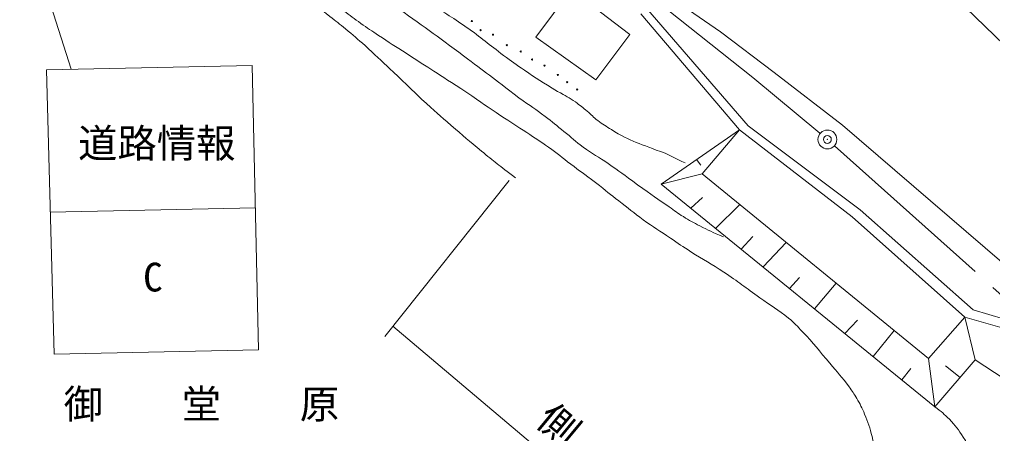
# Model space of a CAD drawing. Units: millimetres, scale not verified. Extents: x 40000 to 680000, y 20000 to 380000.
# Drawn here: x 111377 to 173200, y 262367 to 288713 of the extents above; entities that cross this region are included whole.
import ezdxf
from ezdxf.enums import TextEntityAlignment as Align

# ---------------------------------------------------------------- set-up
doc = ezdxf.new("R2010")
doc.units = ezdxf.units.MM
doc.header["$LTSCALE"] = 1000
doc.header["$PDMODE"] = 32
doc.header["$PDSIZE"] = 500
doc.linetypes.add('CHAIN', pattern=[18.5, 12, -1.5, 3.5, -1.5])
for name, color, linetype, lineweight in [('M-BGD', 7, 'Continuous', 13), ('M-BMK', 2, 'CHAIN', 13), ('M-BMK-SRVR', 3, 'Continuous', 13), ('M-STR-HTXT', 7, 'Continuous', 13)]:
    doc.layers.add(name, color=color, linetype=linetype, lineweight=lineweight)
doc.layers.add('M-BMK-HTXT', color=7, linetype='Continuous')
doc.styles.add('ＭＳ ゴシック', font='')
doc.styles.get('ＭＳ ゴシック').set_extended_font_data('MS Gothic')

msp = doc.modelspace()

# ---------------------------------------------------------------- linework, layer by layer
at = {"layer": 'M-BGD'}
for p, q in [((105408, 314784), (114663, 285547)), ((152816, 307620), (198000, 263723)), ((151168, 289471), (157677, 281949)), ((150857, 289060), (157130, 281698)), ((154382, 279795), (154668, 279449)), ((152142, 278243), (154761, 278889)), ((154034, 276702), (154772, 277395)), ((113338, 276449), (126366, 276723)), ((155605, 275422), (157143, 276940)), ((157231, 274097), (157973, 274899)), ((158622, 272964), (160096, 274524)), ((160298, 271598), (160929, 272298)), ((161883, 270307), (163265, 271932)), ((163817, 268731), (164617, 269575)), ((172102, 267051), (171443, 269769)), ((165608, 267272), (166941, 268923)), ((169529, 264077), (169130, 267133)), ((167433, 265784), (168009, 266510)), ((171134, 265933), (170219, 266686))]:
    msp.add_line(p, q, dxfattribs=at)
for points in [[(147987, 284877), (144190, 287581), (146421, 290610), (150159, 287759)], [(113094, 285516), (126161, 285772), (126570, 267689), (113583, 267413)]]:
    msp.add_lwpolyline(points, close=True, dxfattribs=at)
for points in [[(151909, 290700), (155914, 287925), (159331, 285337), (163676, 281996), (173800, 273274), (180931, 266562), (186307, 261136), (191264, 257165), (192357, 256781)], [(157677, 281949), (164786, 276602), (171971, 270246), (173955, 269644)], [(157130, 281698), (152142, 278243), (169529, 264077), (172102, 267051), (183206, 259773)], [(157130, 281698), (154761, 278889), (169130, 267133), (171443, 269769)], [(157130, 281698), (164284, 276150), (171443, 269769), (173654, 269141)]]:
    msp.add_lwpolyline(points, dxfattribs=at)
for centre in [(140122, 288611), (140677, 288025), (141459, 287739), (142337, 287075), (143225, 286673), (143945, 286169), (144739, 285776), (145581, 285178), (146169, 284720), (146805, 284252)]:
    msp.add_circle(centre, 37.2, dxfattribs=at)
for points, knots in [([(124902, 294270), (125408, 293743), (125538, 293608), (125950, 293188), (126437, 292692), (126686, 292391), (127206, 291932), (127510, 291664), (127693, 291529), (128010, 291278), (128555, 290848), (128866, 290615), (129417, 290192), (130074, 289688), (130449, 289416), (131102, 288907), (131493, 288601), (131709, 288426), (132092, 288109), (132583, 287701), (132859, 287472), (133333, 287045), (133979, 286463), (134326, 286120), (134958, 285523), (135730, 284794), (135971, 284561), (136924, 283646)], [0, 0, 0, 0, 1, 1, 1, 2, 2, 2, 3, 3, 3, 4, 4, 4, 5, 5, 5, 6, 6, 6, 7, 7, 7, 8, 8, 8, 9, 9, 9, 9]), ([(132953, 292681), (133952, 291991), (134213, 291812), (135032, 291271), (135907, 290693), (136411, 290391), (137293, 289823), (138258, 289202), (138818, 288881), (139761, 288227), (140719, 287563), (141201, 287115), (142140, 286424), (142649, 286049), (142934, 285838), (143455, 285479), (144260, 284923), (144544, 284759), (145568, 284134)], [0, 0, 0, 0, 1, 1, 1, 2, 2, 2, 3, 3, 3, 4, 4, 4, 5, 5, 5, 6, 6, 6, 6]), ([(128634, 292048), (129350, 291387), (129534, 291203), (130141, 290695), (130336, 290532), (130443, 290437), (130644, 290281), (131157, 289881), (131452, 289666), (131973, 289276), (132400, 288957), (132633, 288772), (133067, 288463), (133500, 288155), (133748, 287991), (134190, 287695), (134870, 287240), (135261, 287002), (135948, 286557), (137431, 285598), (137895, 285299), (139746, 284104)], [0, 0, 0, 0, 1, 1, 1, 2, 2, 2, 3, 3, 3, 4, 4, 4, 5, 5, 5, 6, 6, 6, 7, 7, 7, 7]), ([(132125, 291824), (133621, 290742), (133997, 290471), (135195, 289601), (136917, 288352), (137895, 287670), (139598, 286395), (140976, 285363), (141415, 285027), (143100, 283720)], [0, 0, 0, 0, 1, 1, 1, 2, 2, 2, 3, 3, 3, 3]), ([(139746, 284104), (140819, 283364), (141093, 283172), (141967, 282589), (142605, 282164), (142968, 281935), (143607, 281511), (144151, 281149), (144464, 280959), (144996, 280580), (145556, 280181), (145850, 279930), (146400, 279516), (147016, 279052), (147211, 278907), (147981, 278334)], [0, 0, 0, 0, 1, 1, 1, 2, 2, 2, 3, 3, 3, 4, 4, 4, 5, 5, 5, 5]), ([(145568, 284134), (146109, 283840), (146277, 283758), (146695, 283461), (147001, 283245), (147162, 283110), (147449, 282870), (147715, 282647), (147842, 282495), (148114, 282279), (148434, 282025), (148639, 281918), (148986, 281703), (150225, 280936), (150783, 280808), (152399, 280196)], [0, 0, 0, 0, 1, 1, 1, 2, 2, 2, 3, 3, 3, 4, 4, 4, 5, 5, 5, 5]), ([(136924, 283646), (137826, 282828), (138061, 282614), (138805, 281969), (139547, 281324), (139966, 280968), (140726, 280343), (141557, 279660), (141833, 279447), (142883, 278629)], [0, 0, 0, 0, 1, 1, 1, 2, 2, 2, 3, 3, 3, 3]), ([(143100, 283720), (143912, 283175), (144139, 283029), (144774, 282545), (145251, 282182), (145505, 281962), (145971, 281585), (146446, 281200), (146692, 280958), (147183, 280595), (147783, 280151), (148164, 279968), (148779, 279545), (149521, 279035), (149757, 278853), (150641, 278186)], [0, 0, 0, 0, 1, 1, 1, 2, 2, 2, 3, 3, 3, 4, 4, 4, 5, 5, 5, 5]), ([(147981, 278334), (148694, 277765), (148876, 277620), (149454, 277169), (150059, 276696), (150387, 276417), (151010, 275969), (151669, 275495), (152058, 275259), (152731, 274805), (153240, 274461), (153518, 274258), (154035, 273927), (154842, 273409), (155328, 273173), (156126, 272642), (157039, 272034), (157519, 271646), (158412, 271009), (159128, 270498), (159565, 270260), (160246, 269703), (160616, 269399), (160793, 269193), (161125, 268849), (161844, 268102), (162191, 267632), (162858, 266839), (163343, 266263), (163637, 265957), (164081, 265350), (164286, 265068), (164392, 264903), (164568, 264602), (164787, 264227), (164907, 264013), (165072, 263611), (165296, 263064), (165404, 262748), (165548, 262175), (165705, 261554), (165756, 261197), (165875, 260568), (166057, 259609), (166128, 259066), (166302, 258106), (166425, 257428), (166489, 257047), (166629, 256373), (166724, 255909), (166752, 255640), (166905, 255192), (167011, 254880), (167095, 254714), (167231, 254413), (167938, 252855), (168361, 251994), (169127, 250463), (169812, 249092), (170043, 248652), (170929, 246976)], [0, 0, 0, 0, 1, 1, 1, 2, 2, 2, 3, 3, 3, 4, 4, 4, 5, 5, 5, 6, 6, 6, 7, 7, 7, 8, 8, 8, 9, 9, 9, 10, 10, 10, 11, 11, 11, 12, 12, 12, 13, 13, 13, 14, 14, 14, 15, 15, 15, 16, 16, 16, 17, 17, 17, 18, 18, 18, 19, 19, 19, 20, 20, 20, 20]), ([(150641, 278186), (151620, 277504), (151866, 277331), (152654, 276787), (153006, 276545), (153192, 276392), (153556, 276167), (153956, 275920), (154188, 275794), (154605, 275576), (155174, 275277), (155379, 275194), (156097, 274881)], [0, 0, 0, 0, 1, 1, 1, 2, 2, 2, 3, 3, 3, 4, 4, 4, 4]), ([(169529, 264077), (169978, 263735), (170124, 263617), (170459, 263273), (170849, 262872), (171032, 262611), (171338, 262143), (171748, 261514), (171843, 261225), (172167, 260409)], [0, 0, 0, 0, 1, 1, 1, 2, 2, 2, 3, 3, 3, 3])]:
    msp.add_open_spline(points, degree=3, knots=knots, dxfattribs=at)
msp.add_open_spline([(152399, 280196), (153037, 279888), (153037, 279888), (153674, 279580)], degree=3, dxfattribs=at)
at = {"layer": 'M-BMK'}
for points in [[(151909, 289839), (157963, 285016), (162234, 281470)], [(163156, 280675), (174008, 270953), (182992, 262407), (188672, 256973), (193859, 251964), (227284, 279579)]]:
    msp.add_lwpolyline(points, dxfattribs=at)
at = {"layer": 'M-BMK-SRVR'}
msp.add_circle((162707, 281077), 600, dxfattribs=at)
msp.add_point((162707, 281077), dxfattribs=at)
at = {"layer": 'M-STR-HTXT'}
for p, q in [((142483, 278459), (134583, 268552)), ((135104, 269206), (180324, 230922))]:
    msp.add_line(p, q, dxfattribs=at)

# ---------------------------------------------------------------- texts
at = {"layer": 'M-BGD', "style": 'ＭＳ ゴシック'}
for s, p in [('道路情報', (120102, 279371)), ('C', (119855, 270855))]:
    msp.add_text(s, height=1833, dxfattribs=at).set_placement(p, align=Align.BOTTOM_CENTER)
at = {"layer": 'M-BMK-HTXT', "style": 'ＭＳ ゴシック'}
msp.add_text('御\u3000\u3000堂\u3000\u3000原', height=1833, dxfattribs=at).set_placement((122936, 262779), align=Align.BOTTOM_CENTER)
at = {"layer": 'M-STR-HTXT', "style": 'ＭＳ ゴシック'}
msp.add_text('側\u3000溝', height=1833, rotation=320.322, dxfattribs=at).set_placement((146631, 260202), align=Align.BOTTOM_CENTER)

doc.saveas('drawing.dxf')
